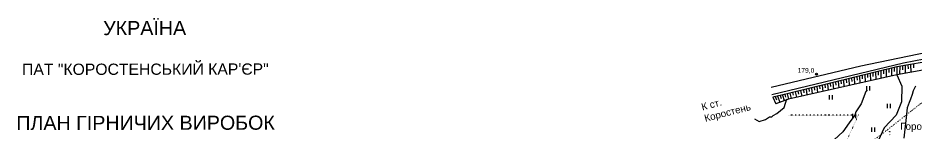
# Model space of a CAD drawing. Header units: millimetres. Extents: x 6243 to 9314, y 4730 to 7085.
# Drawn here: x 6317 to 6954, y 6605 to 6686 of the extents above; entities that cross this region are included whole.
import ezdxf

# ---------------------------------------------------------------- set-up
doc = ezdxf.new("R2010")
doc.units = ezdxf.units.MM
doc.header["$LTSCALE"] = 0.7
doc.linetypes.add('ACAD_ISO07W100', pattern=[3, 0, -3])
for name, color, linetype in [('відм', 14, 'Continuous'), ('горизонталі', 22, 'Continuous'), ('кущ', 7, 'Continuous'), ('Откос', 7, 'Continuous'), ('чорн', 255, 'Continuous')]:
    doc.layers.add(name, color=color, linetype=linetype)
doc.styles.get("Standard").update_dxf_attribs({"font": 'arial.ttf'})

msp = doc.modelspace()

# ---------------------------------------------------------------- hatches: boundary and pattern name
at = {"layer": 'відм', "ltscale": 0.2}
h = msp.add_hatch(color=32, dxfattribs=at)
h.dxf.hatch_style = 1
h.paths.add_polyline_path([(6884.75, 6646.14, 1), (6883.28, 6646.14, 1)])
at = {"layer": 'кущ', "ltscale": 0.2}
h = msp.add_hatch(color=256, dxfattribs=at)
h.dxf.hatch_style = 1
h.paths.add_polyline_path([(6936.16, 6602.8), (6936.15, 6603.53, -0.133506), (6936.33, 6603.48, -0.764437)])
h.paths.add_polyline_path([(6936.16, 6602.8, -0.133506), (6935.98, 6602.85, -0.764437), (6936.15, 6603.53)])
h.paths.add_polyline_path([(6936.11, 6605.48, -0.133506), (6936.2, 6605.46, -0.764437), (6936.11, 6605.12)])
h.paths.add_polyline_path([(6936.11, 6605.48), (6936.11, 6605.12, -0.133506), (6936.02, 6605.14, -0.764437)])

# ---------------------------------------------------------------- linework, layer by layer
at = {"layer": 'відм', "color": 32, "ltscale": 0.2}
msp.add_circle((6884.02, 6646.14), 0.733, dxfattribs=at)
at = {"layer": 'горизонталі', "color": 32}
for points in [[(6941.09, 6645.76), (6944.53, 6637.54), (6944.52, 6626.43), (6940.58, 6616.98), (6932.1, 6607.98), (6926.49, 6595.74)], [(6920.05, 6634.99), (6919.01, 6633.95), (6915.68, 6625.04), (6911.94, 6619.44), (6911.33, 6617.13), (6907.29, 6611.61), (6902.62, 6605.22), (6896.87, 6599.77), (6893.01, 6597.25), (6881.91, 6591.18), (6860.58, 6584.3), (6845.26, 6584.24), (6843.08, 6585.58), (6837.02, 6584.31), (6826.72, 6584.32)], [(6946.23, 6600.65), (6948.25, 6617.53), (6948.67, 6622.51), (6950.13, 6626.24), (6950.96, 6628.73), (6952.21, 6632.05), (6952.83, 6634.54), (6954.71, 6637.85)], [(6839.94, 6614.54), (6843.26, 6612.67), (6847.82, 6613.91), (6850.52, 6615.78), (6852.39, 6615.77), (6853.22, 6616.81), (6855.92, 6618.26), (6860.97, 6622.55), (6862.91, 6628.59)]]:
    msp.add_lwpolyline(points, dxfattribs=at)
at = {"layer": 'кущ', "color": 7, "ltscale": 0.2}
msp.add_circle((6936.11, 6605.3), 0.181, dxfattribs=at)
at = {"layer": 'Откос', "color": 7}
for p, q in [((6925.98, 6647.69), (6926.07, 6642.39)), ((6927.89, 6648.16), (6927.92, 6645.49)), ((6929.79, 6648.63), (6929.82, 6643.23)), ((6931.69, 6649.1), (6931.69, 6646.38)), ((6933.59, 6649.58), (6933.58, 6644.08)), ((6935.49, 6650.05), (6935.47, 6647.27)), ((6937.39, 6650.52), (6937.33, 6644.92)), ((6939.29, 6650.99), (6939.25, 6648.17)), ((6941.19, 6651.47), (6941.09, 6645.76)), ((6941.19, 6651.47), (6941.14, 6648.61)), ((6943.14, 6651.79), (6943.09, 6646.11)), ((6945.08, 6652.12), (6945.08, 6649.29)), ((6947.03, 6652.45), (6947.09, 6646.81)), ((6948.97, 6652.78), (6949.03, 6649.97)), ((6950.92, 6653.1), (6951.08, 6647.51)), ((6952.86, 6653.43), (6952.97, 6650.65)), ((6901.28, 6641.55), (6901.47, 6639.23)), ((6903.18, 6642.02), (6903.54, 6637.33)), ((6905.08, 6642.49), (6905.25, 6640.12)), ((6906.98, 6642.97), (6907.3, 6638.17)), ((6908.88, 6643.44), (6909.03, 6641.02)), ((6910.78, 6643.91), (6911.05, 6639.02)), ((6912.68, 6644.38), (6912.81, 6641.91)), ((6914.58, 6644.85), (6914.81, 6639.86)), ((6916.48, 6645.33), (6916.58, 6642.8)), ((6918.38, 6645.8), (6918.56, 6640.7)), ((6920.28, 6646.27), (6920.36, 6643.7)), ((6922.18, 6646.74), (6922.32, 6641.55)), ((6924.08, 6647.22), (6924.14, 6644.59)), ((6874.67, 6634.94), (6875.03, 6632.97)), ((6876.57, 6635.41), (6877.26, 6631.42)), ((6878.47, 6635.88), (6878.8, 6633.86)), ((6880.37, 6636.35), (6881.02, 6632.27)), ((6882.27, 6636.83), (6882.58, 6634.76)), ((6884.17, 6637.3), (6884.77, 6633.11)), ((6886.07, 6637.77), (6886.36, 6635.65)), ((6887.97, 6638.24), (6888.53, 6633.96)), ((6889.87, 6638.72), (6890.14, 6636.55)), ((6891.77, 6639.19), (6892.28, 6634.8)), ((6893.67, 6639.66), (6893.92, 6637.44)), ((6895.57, 6640.13), (6896.04, 6635.64)), ((6897.48, 6640.6), (6897.69, 6638.33)), ((6899.38, 6641.08), (6899.79, 6636.49)), ((6852.98, 6629.82), (6855.04, 6625.19)), ((6854.7, 6630.2), (6855.62, 6627.97)), ((6856.41, 6630.58), (6858.06, 6626.28)), ((6858.12, 6630.96), (6858.85, 6628.9)), ((6859.84, 6631.34), (6861.09, 6627.38)), ((6861.55, 6631.72), (6862.08, 6629.82)), ((6863.26, 6632.1), (6863.69, 6630.29)), ((6863.26, 6632.1), (6864.12, 6628.47)), ((6865.16, 6632.58), (6866, 6628.89)), ((6867.06, 6633.05), (6867.47, 6631.18)), ((6868.97, 6633.52), (6869.75, 6629.74)), ((6870.87, 6633.99), (6871.25, 6632.08)), ((6872.77, 6634.46), (6873.51, 6630.58))]:
    msp.add_line(p, q, dxfattribs=at)
at = {"layer": 'чорн', "color": 7}
for p, q in [((7020.96, 6664.9), (6941.19, 6651.47)), ((7023.06, 6660.12), (6941.09, 6645.76)), ((6941.19, 6651.47), (6863.26, 6632.1)), ((6941.09, 6645.76), (6864.12, 6628.47)), ((6863.26, 6632.1), (6852.98, 6629.82)), ((6864.12, 6628.47), (6855.04, 6625.19))]:
    msp.add_line(p, q, dxfattribs=at)
for points in [[(8254.89, 6312.26), (8041.83, 6400.24), (7890.27, 6463.75), (7791.09, 6505.42), (7722.21, 6534.27), (7620.44, 6573.86), (7513.7, 6617.86), (7444.84, 6640.97), (7345.09, 6664.89), (7221.62, 6680.73), (7127.98, 6682.21), (7002.38, 6669.95), (6915.51, 6651.76), (6851.78, 6636.62)], [(6852.29, 6631.63), (6945.89, 6654.26), (7004.52, 6665.6), (7078.03, 6672.92), (7131.15, 6676.71), (7220.41, 6676.6), (7298.54, 6666.67), (7324.52, 6662.85), (7365.31, 6655.6), (7442.99, 6637.59), (7509.61, 6613.4), (7619.06, 6569.74), (7785.6, 6503.14), (7897.72, 6456.02), (7972.14, 6424.19), (8080.97, 6378.26), (8132.41, 6357.15), (8235.65, 6311.71)]]:
    msp.add_lwpolyline(points, dxfattribs=at)
at = {"layer": 'чорн', "color": 7, "linetype": 'ACAD_ISO07W100', "ltscale": 0.2}
for points in [[(6946.03, 6551.6), (6918.12, 6582.29), (6918.14, 6594.63), (6929.85, 6603.08), (6961.57, 6628.09), (6974.84, 6647.79), (7002.18, 6641.28), (7027.96, 6646.52), (7049.45, 6649.27), (7057.25, 6649.26), (7095.89, 6653.46), (7122.31, 6653.43), (7162.89, 6656.53), (7205.17, 6654.24), (7241.25, 6650.03), (7254.26, 6647.17), (7268.48, 6641.17), (7295.35, 6641.14), (7324.49, 6636.65), (7345.63, 6631.51), (7369.67, 6629.2), (7378.69, 6624.52), (7376.96, 6633.32), (7385.43, 6642.52)], [(6800.86, 6562.29), (6837.84, 6560.03), (6860.78, 6567.01), (6900.67, 6574.92), (6905.11, 6598.29), (6913.75, 6616.97), (6863.91, 6617.02)]]:
    msp.add_lwpolyline(points, dxfattribs=at)
at = {"layer": 'чорн', "color": 7, "ltscale": 0.2}
for points in [[(6919.55, 6637.58), (6919.54, 6634.51)], [(6921.68, 6637.55), (6921.68, 6634.48)], [(6893.05, 6631.2), (6893.05, 6628.13)], [(6895.19, 6631.17), (6895.19, 6628.1)], [(6934.28, 6625.21), (6934.28, 6622.14)], [(6936.42, 6625.18), (6936.41, 6622.11)], [(6909.71, 6618.04), (6909.7, 6614.97)], [(6909.71, 6618.02), (6909.7, 6614.94)], [(6911.84, 6618.01), (6911.84, 6614.94)], [(6911.84, 6617.98), (6911.84, 6614.91)], [(6923.14, 6608.29), (6923.13, 6605.22)], [(6925.27, 6608.26), (6925.27, 6605.19)]]:
    msp.add_lwpolyline(points, dxfattribs=at)

# ---------------------------------------------------------------- texts
at = {"ltscale": 0.5}
for s, height, p in [('УКРАЇНА', 10, (6377.27, 6673.91)), ('ПАТ "КОРОСТЕНСЬКИЙ КАР\'ЄР"', 8, (6319.63, 6645.6))]:
    msp.add_text(s, height=height, rotation=0.07111, dxfattribs=at).set_placement(p)
at = {"lineweight": 30, "ltscale": 0.5}
msp.add_text('ПЛАН ГІРНИЧИХ ВИРОБОК', height=10, rotation=0.07111, dxfattribs=at).set_placement((6315.57, 6606.5))
at = {"layer": 'чорн', "color": 32, "ltscale": 0.2, "insert": (6870.61, 6650.55), "char_height": 3.4, "attachment_point": 1, "rotation": 359.93252}
msp.add_mtext_dynamic_manual_height_columns('179,0', width=2.4374, gutter_width=12.5, heights=[0], dxfattribs=at)
at = {"layer": 'чорн', "color": 7, "ltscale": 0.2, "char_height": 5, "attachment_point": 1}
for s, width, insert, rotation in [('К ст. Коростень', 28.9954, (6801.71, 6625.22), 14.54291), ('Город', 3.2084, (6943.51, 6611.63), 359.93252)]:
    msp.add_mtext_dynamic_manual_height_columns(s, width=width, gutter_width=12.5, heights=[0], dxfattribs=dict(at, insert=insert, rotation=rotation))

doc.saveas('drawing.dxf')
